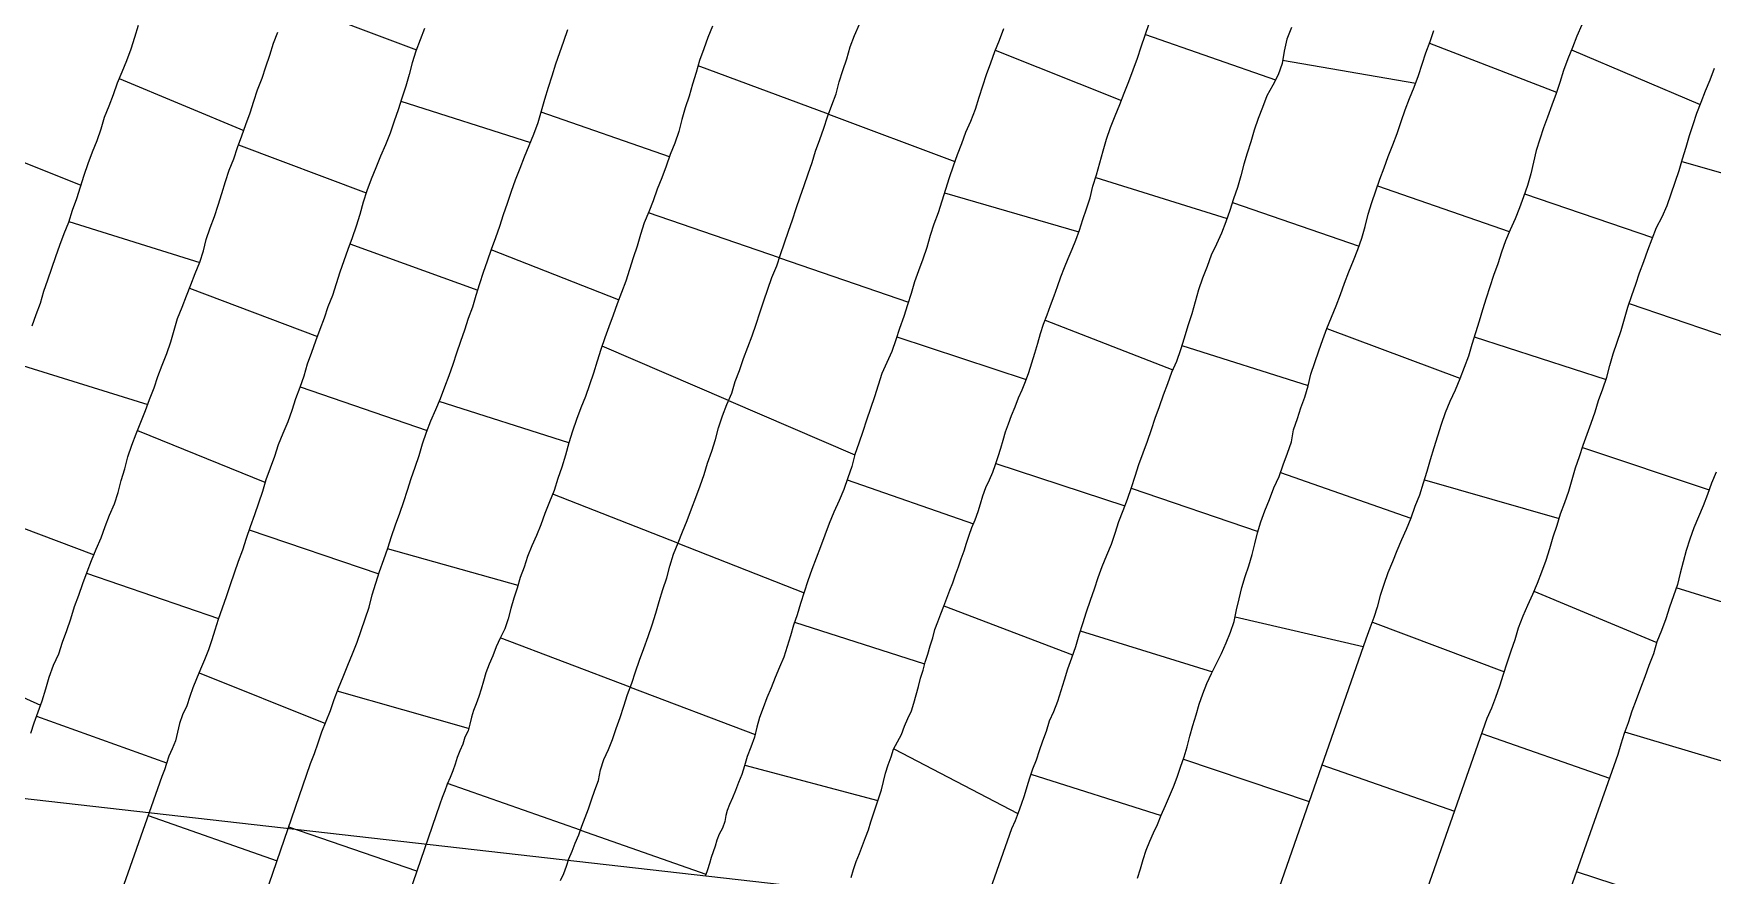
# Model space of a CAD drawing. Extents: x 703186 to 703989, y 1560402 to 1561368.
# Drawn here: x 703614.3 to 703669.7, y 1560674 to 1560701.8 of the extents above; entities that cross this region are included whole.
import ezdxf

# ---------------------------------------------------------------- set-up
doc = ezdxf.new("R2010")
doc.units = 0
for name, color, linetype in [('10124_2002_REAL', 30, 'Continuous'), ('AGROCAD PLL', 7, 'Continuous'), ('PANTE_2002', 7, 'Continuous')]:
    doc.layers.add(name, color=color, linetype=linetype)

msp = doc.modelspace()

# ---------------------------------------------------------------- linework, layer by layer
at = {"layer": '10124_2002_REAL'}
for points in [[(703627.1892, 1560701.9322), (703627.0486, 1560701.5533), (703626.9058, 1560701.1771), (703626.786, 1560700.7965), (703626.6812, 1560700.4162), (703626.572, 1560700.0251), (703626.4482, 1560699.6347), (703626.3259, 1560699.2509), (703626.1906, 1560698.8692), (703626.0589, 1560698.4732), (703625.9044, 1560698.0899), (703625.7356, 1560697.7147), (703625.5855, 1560697.333), (703625.4298, 1560696.9582), (703625.2894, 1560696.5792), (703625.166, 1560696.1968), (703625.0553, 1560695.7988), (703624.9387, 1560695.4057), (703624.8019, 1560695.0209), (703624.6647, 1560694.6416), (703624.5296, 1560694.2655), (703624.393, 1560693.8901), (703624.2778, 1560693.5113), (703624.1509, 1560693.1279), (703623.9997, 1560692.7552), (703623.8766, 1560692.3771), (703623.7414, 1560692.0017), (703623.5956, 1560691.6222), (703623.4575, 1560691.2423), (703623.325, 1560690.8578), (703623.2111, 1560690.4692), (703623.0798, 1560690.086), (703622.9379, 1560689.7226), (703622.8183, 1560689.3343), (703622.6817, 1560688.955), (703622.5218, 1560688.5769), (703622.3677, 1560688.1956), (703622.2413, 1560687.8103), (703622.0965, 1560687.431), (703621.9506, 1560687.0514), (703621.8422, 1560686.6638), (703621.7184, 1560686.2778), (703621.5783, 1560685.8897), (703621.4417, 1560685.5003), (703621.3106, 1560685.1141), (703621.1846, 1560684.7313), (703621.0466, 1560684.3531), (703620.9109, 1560683.9716), (703620.7767, 1560683.5837), (703620.6461, 1560683.1882), (703620.5115, 1560682.8106), (703620.3879, 1560682.4414), (703620.2714, 1560682.0917), (703620.1736, 1560681.7737), (703620.0631, 1560681.4388), (703619.9331, 1560681.1138), (703619.8012, 1560680.7992), (703619.6731, 1560680.4796), (703619.546, 1560680.1889), (703619.4513, 1560679.8981), (703619.3502, 1560679.5897), (703619.212, 1560679.2934), (703619.1109, 1560679.0095), (703619.0399, 1560678.7224), (703618.9741, 1560678.4403), (703618.8665, 1560678.1781), (703618.7575, 1560677.9315), (703618.6761, 1560677.6976), (703618.6122, 1560677.4837), (703618.529, 1560677.268), (703612.2103, 1560659.3605)], [(703614.2017, 1560678.6918), (703614.3178, 1560679.0379), (703614.4451, 1560679.3942), (703614.5751, 1560679.7635), (703614.6947, 1560680.1512), (703614.8113, 1560680.5358), (703614.9558, 1560680.9305), (703615.1245, 1560681.3069), (703615.2488, 1560681.6946), (703615.3936, 1560682.0753), (703615.5252, 1560682.4639), (703615.6465, 1560682.8667), (703615.7913, 1560683.2462), (703615.9223, 1560683.6229), (703616.0568, 1560684.0139), (703616.2082, 1560684.3887), (703616.362, 1560684.7575), (703616.5205, 1560685.1306), (703616.6508, 1560685.5087), (703616.7973, 1560685.8853), (703616.9646, 1560686.2511), (703617.0865, 1560686.6315), (703617.1873, 1560687.0229), (703617.3064, 1560687.4119), (703617.4064, 1560687.8065), (703617.5397, 1560688.1882), (703617.677, 1560688.5652), (703617.8311, 1560688.9457), (703617.9808, 1560689.3271), (703618.122, 1560689.6978), (703618.2697, 1560690.075), (703618.3957, 1560690.455), (703618.5398, 1560690.828), (703618.6894, 1560691.2096), (703618.8223, 1560691.5969), (703618.9361, 1560691.9867), (703619.0365, 1560692.3688), (703619.1948, 1560692.7363), (703619.3389, 1560693.1088), (703619.4777, 1560693.4779), (703619.6263, 1560693.8521), (703619.782, 1560694.2183), (703619.9024, 1560694.598), (703619.9913, 1560694.9746), (703620.1158, 1560695.3549), (703620.262, 1560695.7286), (703620.3796, 1560696.1083), (703620.504, 1560696.4897), (703620.6218, 1560696.878), (703620.7505, 1560697.2553), (703620.8951, 1560697.6324), (703621.0221, 1560698.0088), (703621.1654, 1560698.3897), (703621.2997, 1560698.7677), (703621.4345, 1560699.1468), (703621.5587, 1560699.5268), (703621.685, 1560699.9107), (703621.8326, 1560700.289), (703621.9614, 1560700.6687), (703622.0852, 1560701.0519), (703622.2134, 1560701.4405), (703622.3503, 1560701.8126)], [(703617.745, 1560702.028), (703617.6256, 1560701.6329), (703617.4998, 1560701.2495), (703617.3559, 1560700.8665), (703617.2081, 1560700.4865), (703617.0549, 1560700.1203), (703616.9172, 1560699.7425), (703616.7797, 1560699.3623), (703616.6266, 1560698.9912), (703616.5105, 1560698.6099), (703616.3749, 1560698.2287), (703616.222, 1560697.847), (703616.0826, 1560697.4642), (703615.955, 1560697.0791), (703615.8327, 1560696.6951), (703615.7042, 1560696.3108), (703615.567, 1560695.9269), (703615.4435, 1560695.5326), (703615.2923, 1560695.1533), (703615.145, 1560694.7731), (703615.0148, 1560694.3947), (703614.8816, 1560694.0162), (703614.7504, 1560693.6354), (703614.6206, 1560693.2548), (703614.5139, 1560692.8651), (703614.3693, 1560692.4881), (703614.2359, 1560692.1082)], [(703617.3818, 1560660.1006), (703623.4325, 1560677.693), (703623.5591, 1560678.0224), (703623.6849, 1560678.3727), (703623.805, 1560678.7366), (703623.9509, 1560679.0883), (703624.0857, 1560679.4404), (703624.2129, 1560679.8067), (703624.3512, 1560680.177), (703624.5074, 1560680.5522), (703624.6566, 1560680.9323), (703624.8168, 1560681.314), (703624.9729, 1560681.6948), (703625.0973, 1560682.0772), (703625.2369, 1560682.4624), (703625.3663, 1560682.8504), (703625.4668, 1560683.2497), (703625.5841, 1560683.6395), (703625.7044, 1560684.028), (703625.8541, 1560684.415), (703625.9839, 1560684.7979), (703626.1032, 1560685.1791), (703626.2367, 1560685.5632), (703626.3767, 1560685.9499), (703626.5075, 1560686.3305), (703626.6305, 1560686.7069), (703626.7481, 1560687.0906), (703626.8823, 1560687.4668), (703627.012, 1560687.844), (703627.1262, 1560688.2339), (703627.259, 1560688.6207), (703627.4024, 1560688.9891), (703627.5621, 1560689.3604), (703627.7227, 1560689.7284), (703627.8614, 1560690.1085), (703628.0015, 1560690.4867), (703628.1314, 1560690.8622), (703628.2537, 1560691.2381), (703628.3892, 1560691.6156), (703628.5259, 1560691.9887), (703628.644, 1560692.3723), (703628.7821, 1560692.753), (703628.8958, 1560693.134), (703629.018, 1560693.5161), (703629.1378, 1560693.8892), (703629.2744, 1560694.2652), (703629.3964, 1560694.6489), (703629.5406, 1560695.0383), (703629.6783, 1560695.4071), (703629.7964, 1560695.7928), (703629.929, 1560696.1732), (703630.063, 1560696.5621), (703630.1985, 1560696.9427), (703630.3492, 1560697.3206), (703630.4943, 1560697.6995), (703630.6492, 1560698.0749), (703630.7946, 1560698.4489), (703630.9359, 1560698.8315), (703631.0513, 1560699.2159), (703631.1608, 1560699.6032), (703631.2847, 1560699.9891), (703631.4077, 1560700.3698), (703631.5194, 1560700.758), (703631.6558, 1560701.1361), (703631.789, 1560701.5155), (703631.9154, 1560701.8922)], [(703636.6958, 1560702.0005), (703636.5371, 1560701.6317), (703636.4029, 1560701.2602), (703636.268, 1560700.868), (703636.1489, 1560700.4774), (703636.0316, 1560700.0932), (703635.9187, 1560699.7002), (703635.7945, 1560699.3096), (703635.6846, 1560698.9274), (703635.5792, 1560698.5357), (703635.4492, 1560698.1489), (703635.2992, 1560697.7708), (703635.168, 1560697.3944), (703635.0209, 1560697.0029), (703634.8729, 1560696.6282), (703634.7407, 1560696.2506), (703634.5963, 1560695.8834), (703634.4422, 1560695.5175), (703634.3213, 1560695.1314), (703634.2065, 1560694.7462), (703634.0809, 1560694.3652), (703633.9506, 1560693.9799), (703633.8325, 1560693.5987), (703633.6914, 1560693.2261), (703633.5442, 1560692.8501), (703633.4118, 1560692.4715), (703633.2764, 1560692.0957), (703633.1433, 1560691.7265), (703633.0124, 1560691.3391), (703632.8827, 1560690.9573), (703632.7626, 1560690.5675), (703632.6339, 1560690.1762), (703632.5002, 1560689.7919), (703632.3497, 1560689.4188), (703632.2065, 1560689.0385), (703632.0791, 1560688.6527), (703631.9546, 1560688.2628), (703631.8413, 1560687.8604), (703631.7172, 1560687.4694), (703631.5897, 1560687.0855), (703631.4735, 1560686.6961), (703631.3157, 1560686.3176), (703631.1565, 1560685.941), (703631.0259, 1560685.5663), (703630.8891, 1560685.2083), (703630.7279, 1560684.866), (703630.5929, 1560684.5178), (703630.4779, 1560684.1688), (703630.3516, 1560683.8272), (703630.2528, 1560683.4755), (703630.1396, 1560683.1405), (703630.0401, 1560682.8061), (703629.947, 1560682.4659), (703629.8362, 1560682.1385), (703629.6866, 1560681.8281), (703629.5596, 1560681.535), (703629.4418, 1560681.2434), (703629.3192, 1560680.9641), (703629.2165, 1560680.6774), (703629.1403, 1560680.4058), (703629.0599, 1560680.149), (703628.9786, 1560679.9051), (703628.893, 1560679.6656), (703628.8123, 1560679.4408), (703628.74, 1560679.2241), (703628.6897, 1560678.9938), (703628.6267, 1560678.7724), (703628.5236, 1560678.5607), (703628.4533, 1560678.3327), (703628.3545, 1560678.1117), (703628.2731, 1560677.8887), (703628.2032, 1560677.6721), (703628.1233, 1560677.4505), (703628.0327, 1560677.2261), (703627.941, 1560677.0089), (703627.8602, 1560676.7896), (703627.7791, 1560676.5763), (703627.6935, 1560676.3528), (703622.2395, 1560660.4697)], [(703631.6781, 1560673.8396), (703631.7868, 1560674.0689), (703631.8743, 1560674.3037), (703631.9571, 1560674.55), (703632.066, 1560674.7995), (703632.1632, 1560675.069), (703632.2813, 1560675.3421), (703632.3829, 1560675.6314), (703632.4963, 1560675.9136), (703632.6043, 1560676.2019), (703632.7019, 1560676.4996), (703632.806, 1560676.8137), (703632.9312, 1560677.1326), (703633.0023, 1560677.4806), (703633.1119, 1560677.8222), (703633.265, 1560678.1526), (703633.3974, 1560678.4898), (703633.5169, 1560678.8424), (703633.648, 1560679.2115), (703633.7707, 1560679.5859), (703633.8848, 1560679.9662), (703634.0263, 1560680.3388), (703634.1507, 1560680.7198), (703634.2807, 1560681.1038), (703634.4253, 1560681.4817), (703634.5694, 1560681.877), (703634.703, 1560682.2682), (703634.8266, 1560682.6486), (703634.937, 1560683.0395), (703635.0554, 1560683.432), (703635.184, 1560683.8133), (703635.2894, 1560684.2049), (703635.4099, 1560684.5921), (703635.5559, 1560684.9655), (703635.7073, 1560685.3328), (703635.8606, 1560685.7078), (703635.9969, 1560686.0926), (703636.1377, 1560686.4664), (703636.2884, 1560686.8437), (703636.4134, 1560687.2221), (703636.5334, 1560687.6011), (703636.6667, 1560687.9892), (703636.7887, 1560688.3794), (703636.8932, 1560688.7654), (703637.0261, 1560689.156), (703637.1693, 1560689.5333), (703637.3292, 1560689.9046), (703637.4398, 1560690.287), (703637.5848, 1560690.6569), (703637.7128, 1560691.0464), (703637.8596, 1560691.4211), (703638.0002, 1560691.7933), (703638.135, 1560692.176), (703638.2516, 1560692.5576), (703638.3859, 1560692.9435), (703638.5218, 1560693.3299), (703638.6508, 1560693.7183), (703638.8113, 1560694.1045), (703638.9403, 1560694.4803), (703639.0684, 1560694.8616), (703639.1981, 1560695.2434), (703639.3312, 1560695.6182), (703639.4573, 1560695.9939), (703639.5857, 1560696.3802), (703639.7125, 1560696.754), (703639.8452, 1560697.1374), (703639.9789, 1560697.5088), (703640.0929, 1560697.8782), (703640.2323, 1560698.2631), (703640.3623, 1560698.6392), (703640.4863, 1560699.0208), (703640.6282, 1560699.4021), (703640.7725, 1560699.7758), (703640.8705, 1560700.1738), (703640.9987, 1560700.5484), (703641.1218, 1560700.9317), (703641.238, 1560701.3237), (703641.3773, 1560701.6979), (703641.5408, 1560702.0673)], [(703646.2915, 1560701.9151), (703646.1508, 1560701.5362), (703646.0023, 1560701.1633), (703645.8632, 1560700.7857), (703645.7241, 1560700.4032), (703645.5966, 1560700.0318), (703645.4812, 1560699.6541), (703645.3548, 1560699.2552), (703645.2075, 1560698.8645), (703645.0395, 1560698.4976), (703644.9101, 1560698.1285), (703644.7685, 1560697.7586), (703644.6287, 1560697.3858), (703644.5009, 1560697.0095), (703644.3762, 1560696.6229), (703644.265, 1560696.2387), (703644.1413, 1560695.8502), (703643.9956, 1560695.4735), (703643.8735, 1560695.1006), (703643.7613, 1560694.7074), (703643.6368, 1560694.32), (703643.4943, 1560693.9366), (703643.3627, 1560693.5727), (703643.2445, 1560693.1929), (703643.125, 1560692.8126), (703643.0035, 1560692.4315), (703642.8659, 1560692.0415), (703642.7402, 1560691.6603), (703642.6051, 1560691.2793), (703642.4403, 1560690.9097), (703642.2835, 1560690.5506), (703642.1621, 1560690.1694), (703642.0397, 1560689.7793), (703641.9078, 1560689.3993), (703641.7766, 1560689.0089), (703641.651, 1560688.6379), (703641.5258, 1560688.2536), (703641.3935, 1560687.8762), (703641.2917, 1560687.49), (703641.1569, 1560687.1101), (703641.026, 1560686.7323), (703640.8709, 1560686.3599), (703640.6945, 1560685.9829), (703640.5422, 1560685.6078), (703640.4, 1560685.2215), (703640.2524, 1560684.8389), (703640.1128, 1560684.4624), (703639.9741, 1560684.0863), (703639.837, 1560683.7184), (703639.7206, 1560683.3404), (703639.5992, 1560682.9667), (703639.4823, 1560682.5991), (703639.3704, 1560682.2506), (703639.2697, 1560681.9032), (703639.1612, 1560681.5465), (703639.0427, 1560681.2041), (703638.9065, 1560680.8658), (703638.762, 1560680.527), (703638.6261, 1560680.1863), (703638.4845, 1560679.8586), (703638.3615, 1560679.5334), (703638.2477, 1560679.2105), (703638.1561, 1560678.8915), (703638.0752, 1560678.5622), (703637.9586, 1560678.227), (703637.8335, 1560677.9238), (703637.7521, 1560677.6166), (703637.664, 1560677.3294), (703637.5481, 1560677.0675), (703637.4518, 1560676.8076), (703637.3561, 1560676.5617), (703637.2566, 1560676.3383), (703637.1731, 1560676.1487), (703637.1364, 1560675.976), (703637.095, 1560675.7782), (703637.0234, 1560675.5624), (703636.9176, 1560675.3607), (703636.8314, 1560675.1657), (703636.7835, 1560674.971), (703636.7105, 1560674.7801), (703636.6473, 1560674.5954), (703636.5901, 1560674.3962), (703636.5302, 1560674.1903), (703636.4587, 1560673.9974)], [(703655.7915, 1560701.966), (703655.6419, 1560701.577), (703655.5528, 1560701.1784), (703655.4839, 1560700.7792), (703655.3594, 1560700.4043), (703655.177, 1560700.0567), (703654.9828, 1560699.7039), (703654.836, 1560699.3257), (703654.6948, 1560698.9561), (703654.5691, 1560698.5732), (703654.4493, 1560698.1943), (703654.3293, 1560697.8167), (703654.2279, 1560697.4524), (703654.1263, 1560697.0715), (703654.0151, 1560696.6836), (703653.8876, 1560696.3069), (703653.7578, 1560695.9278), (703653.6342, 1560695.5482), (703653.4852, 1560695.1842), (703653.3165, 1560694.8162), (703653.1497, 1560694.458), (703653.0086, 1560694.0847), (703652.8623, 1560693.7006), (703652.7288, 1560693.31), (703652.6193, 1560692.916), (703652.5048, 1560692.5149), (703652.3783, 1560692.1235), (703652.2601, 1560691.7213), (703652.1366, 1560691.332), (703652.0042, 1560690.9516), (703651.8408, 1560690.5881), (703651.7, 1560690.2092), (703651.5627, 1560689.8328), (703651.425, 1560689.4532), (703651.29, 1560689.0701), (703651.1615, 1560688.6923), (703651.0331, 1560688.3061), (703650.893, 1560687.9257), (703650.7537, 1560687.5436), (703650.6251, 1560687.1586), (703650.5036, 1560686.7802), (703650.3741, 1560686.4004), (703650.2312, 1560686.0194), (703650.0935, 1560685.6563), (703649.9713, 1560685.2819), (703649.8431, 1560684.9151), (703649.6889, 1560684.552), (703649.5336, 1560684.1825), (703649.4076, 1560683.8105), (703649.2876, 1560683.4358), (703649.1534, 1560683.0701), (703649.025, 1560682.6828), (703648.9001, 1560682.3034), (703648.7847, 1560681.9295), (703648.6749, 1560681.5388), (703648.5326, 1560681.1656), (703648.4109, 1560680.8025), (703648.2936, 1560680.4434), (703648.1863, 1560680.0894), (703648.0739, 1560679.7422), (703647.9385, 1560679.4005), (703647.8061, 1560679.0859), (703647.6988, 1560678.7526), (703647.582, 1560678.4254), (703647.4675, 1560678.1124), (703647.367, 1560677.805), (703647.2498, 1560677.5061), (703647.1554, 1560677.207), (703647.0622, 1560676.9194), (703646.9732, 1560676.629), (703646.8724, 1560676.3442), (703646.7759, 1560676.068), (703646.6751, 1560675.801), (703646.5611, 1560675.5436), (703640.062, 1560657.0772)], [(703641.2682, 1560673.9286), (703641.346, 1560674.1936), (703641.4362, 1560674.4598), (703641.5401, 1560674.725), (703641.6395, 1560674.9928), (703641.7438, 1560675.2507), (703641.8391, 1560675.5058), (703641.9173, 1560675.7706), (703642.0032, 1560676.0365), (703642.0905, 1560676.3014), (703642.1787, 1560676.5626), (703642.27, 1560676.8214), (703642.3387, 1560677.0964), (703642.3982, 1560677.3724), (703642.4913, 1560677.6454), (703642.585, 1560677.9092), (703642.6681, 1560678.1618), (703642.7939, 1560678.4032), (703642.9236, 1560678.6537), (703643.0311, 1560678.9186), (703643.1418, 1560679.1724), (703643.2549, 1560679.4266), (703643.3405, 1560679.6862), (703643.4102, 1560679.9592), (703643.4848, 1560680.2322), (703643.561, 1560680.5017), (703643.6383, 1560680.7681), (703643.7063, 1560681.0347), (703643.7954, 1560681.3019), (703643.879, 1560681.5703), (703643.9577, 1560681.8419), (703644.0335, 1560682.1098), (703644.1306, 1560682.3614), (703644.2267, 1560682.6265), (703644.3219, 1560682.8846), (703644.422, 1560683.1486), (703644.5205, 1560683.4058), (703644.6235, 1560683.6513), (703644.7148, 1560683.912), (703644.8049, 1560684.1802), (703644.9027, 1560684.4448), (703644.9916, 1560684.7068), (703645.0767, 1560684.9635), (703645.1597, 1560685.2189), (703645.2478, 1560685.47), (703645.355, 1560685.7317), (703645.4537, 1560685.9967), (703645.5379, 1560686.2495), (703645.6147, 1560686.5211), (703645.7134, 1560686.7922), (703645.8289, 1560687.0507), (703645.9432, 1560687.3022), (703646.0315, 1560687.5517), (703646.1175, 1560687.8136), (703646.2027, 1560688.0856), (703646.2859, 1560688.3558), (703646.3614, 1560688.6249), (703646.4604, 1560688.8896), (703646.5629, 1560689.1686), (703646.6799, 1560689.4531), (703646.7847, 1560689.7467), (703646.9053, 1560690.0165), (703647.0187, 1560690.2878), (703647.1277, 1560690.5839), (703647.2315, 1560690.9011), (703647.3301, 1560691.224), (703647.4274, 1560691.5483), (703647.5179, 1560691.8688), (703647.6173, 1560692.1824), (703647.7353, 1560692.4878), (703647.8469, 1560692.7945), (703647.9665, 1560693.1099), (703648.0792, 1560693.4212), (703648.1906, 1560693.7357), (703648.3054, 1560694.043), (703648.4294, 1560694.3495), (703648.5577, 1560694.647), (703648.6838, 1560694.9513), (703648.8042, 1560695.2788), (703648.9163, 1560695.6254), (703649.0315, 1560695.9863), (703649.1491, 1560696.3499), (703649.2467, 1560696.7275), (703649.3647, 1560697.1065), (703649.474, 1560697.4934), (703649.5804, 1560697.8904), (703649.6933, 1560698.2801), (703649.8289, 1560698.6677), (703649.9799, 1560699.0526), (703650.1313, 1560699.4209), (703650.2765, 1560699.8005), (703650.4241, 1560700.1807), (703650.5764, 1560700.5643), (703650.7151, 1560700.9469), (703650.838, 1560701.3283), (703650.9728, 1560701.7138), (703651.1047, 1560702.0923)], [(703665.371, 1560702.0444), (703665.2146, 1560701.6718), (703665.068, 1560701.2964), (703664.9112, 1560700.9271), (703664.7656, 1560700.5402), (703664.6524, 1560700.1489), (703664.5236, 1560699.7799), (703664.3814, 1560699.3954), (703664.2397, 1560699.009), (703664.1143, 1560698.6495), (703663.9864, 1560698.2759), (703663.873, 1560697.9069), (703663.7857, 1560697.5247), (703663.6958, 1560697.1315), (703663.5806, 1560696.7509), (703663.4537, 1560696.3794), (703663.3216, 1560696.017), (703663.1738, 1560695.6489), (703663.0082, 1560695.293), (703662.8584, 1560694.931), (703662.7303, 1560694.5507), (703662.599, 1560694.1638), (703662.4564, 1560693.7855), (703662.3386, 1560693.4064), (703662.2172, 1560693.0311), (703662.0987, 1560692.6503), (703661.9895, 1560692.2726), (703661.8654, 1560691.8937), (703661.7408, 1560691.5075), (703661.635, 1560691.1223), (703661.4979, 1560690.7471), (703661.3449, 1560690.3802), (703661.1927, 1560690.0025), (703661.0182, 1560689.6313), (703660.8679, 1560689.2535), (703660.7343, 1560688.8663), (703660.6083, 1560688.4836), (703660.4879, 1560688.0988), (703660.3693, 1560687.7107), (703660.2576, 1560687.3218), (703660.1458, 1560686.9316), (703660.014, 1560686.5458), (703659.8702, 1560686.1621), (703659.7357, 1560685.7815), (703659.5813, 1560685.4136), (703659.4258, 1560685.0642), (703659.2767, 1560684.7059), (703659.1329, 1560684.3457), (703658.9792, 1560683.9763), (703658.8394, 1560683.5975), (703658.7165, 1560683.2271), (703658.6201, 1560682.8447), (703658.5173, 1560682.5018), (703658.3861, 1560682.1525), (703658.2468, 1560681.7968), (703650.6605, 1560660.0593)], [(703650.712, 1560673.912), (703650.8112, 1560674.2171), (703650.9058, 1560674.5291), (703651.0043, 1560674.8381), (703651.1224, 1560675.1349), (703651.243, 1560675.4034), (703651.3705, 1560675.6832), (703651.4997, 1560675.9921), (703651.634, 1560676.307), (703651.7711, 1560676.6118), (703651.9056, 1560676.9196), (703652.0292, 1560677.243), (703652.1394, 1560677.5721), (703652.2524, 1560677.9074), (703652.3545, 1560678.2474), (703652.4416, 1560678.5985), (703652.5429, 1560678.9437), (703652.6509, 1560679.2936), (703652.7527, 1560679.6449), (703652.874, 1560679.9929), (703653.0079, 1560680.333), (703653.158, 1560680.6657), (703653.3233, 1560680.9885), (703653.489, 1560681.3235), (703653.6418, 1560681.6702), (703653.7849, 1560682.0193), (703653.9009, 1560682.3804), (703653.987, 1560682.7548), (703654.0643, 1560683.1279), (703654.1612, 1560683.4919), (703654.2684, 1560683.8584), (703654.3895, 1560684.2158), (703654.4972, 1560684.5794), (703654.5905, 1560684.9398), (703654.6778, 1560685.296), (703654.7861, 1560685.6603), (703654.9177, 1560686.0221), (703655.068, 1560686.3926), (703655.2129, 1560686.783), (703655.3912, 1560687.1541), (703655.5265, 1560687.5407), (703655.6691, 1560687.9237), (703655.7964, 1560688.3018), (703655.8646, 1560688.6976), (703655.9935, 1560689.0739), (703656.1026, 1560689.4244), (703656.2346, 1560689.7728), (703656.3429, 1560690.142), (703656.4373, 1560690.5348), (703656.5688, 1560690.9115), (703656.694, 1560691.2962), (703656.8316, 1560691.6769), (703656.9672, 1560692.0401), (703657.1187, 1560692.4144), (703657.2707, 1560692.7872), (703657.4113, 1560693.1617), (703657.5478, 1560693.5322), (703657.6895, 1560693.8996), (703657.8389, 1560694.2739), (703657.9873, 1560694.6441), (703658.116, 1560695.0136), (703658.2273, 1560695.4019), (703658.325, 1560695.8048), (703658.4434, 1560696.1945), (703658.5773, 1560696.5754), (703658.7097, 1560696.9556), (703658.8544, 1560697.3354), (703658.9855, 1560697.7093), (703659.1357, 1560698.0877), (703659.2779, 1560698.4698), (703659.4181, 1560698.8566), (703659.5492, 1560699.245), (703659.6892, 1560699.6205), (703659.8457, 1560699.9947), (703659.9828, 1560700.3735), (703660.1043, 1560700.7511), (703660.227, 1560701.1245), (703660.3696, 1560701.4946), (703660.4955, 1560701.8642)], [(703653.6312, 1560654.5873), (703662.2509, 1560679.1826), (703662.4058, 1560679.5233), (703662.5364, 1560679.879), (703662.6739, 1560680.2576), (703662.7959, 1560680.6336), (703662.9099, 1560681.0155), (703663.0434, 1560681.4026), (703663.1799, 1560681.7778), (703663.2885, 1560682.166), (703663.4348, 1560682.5595), (703663.5928, 1560682.9165), (703663.7562, 1560683.2757), (703663.9089, 1560683.6411), (703664.053, 1560684.0118), (703664.199, 1560684.3961), (703664.3174, 1560684.7777), (703664.4297, 1560685.1632), (703664.558, 1560685.5484), (703664.6683, 1560685.9224), (703664.8129, 1560686.3023), (703664.9497, 1560686.6778), (703665.0585, 1560687.0522), (703665.1694, 1560687.44), (703665.2962, 1560687.8166), (703665.4198, 1560688.1895), (703665.5557, 1560688.5499), (703665.6887, 1560688.9192), (703665.8101, 1560689.2881), (703665.9282, 1560689.6665), (703666.067, 1560690.043), (703666.2018, 1560690.4272), (703666.2986, 1560690.8184), (703666.409, 1560691.2024), (703666.5385, 1560691.5899), (703666.6701, 1560691.9717), (703666.7777, 1560692.3597), (703666.8974, 1560692.7422), (703667.0265, 1560693.12), (703667.1607, 1560693.4929), (703667.2762, 1560693.8732), (703667.4164, 1560694.2471), (703667.5479, 1560694.6159), (703667.6932, 1560694.9922), (703667.8439, 1560695.362), (703668.0253, 1560695.723), (703668.1907, 1560696.0939), (703668.328, 1560696.4756), (703668.4555, 1560696.8645), (703668.5898, 1560697.249), (703668.6997, 1560697.6338), (703668.8154, 1560698.0187), (703668.9288, 1560698.3979), (703669.0453, 1560698.7651), (703669.1739, 1560699.1339), (703669.3085, 1560699.5025), (703669.4598, 1560699.8725), (703669.6101, 1560700.2384), (703669.7542, 1560700.6178)], [(703669.8041, 1560687.2964), (703669.654, 1560686.9311), (703669.5167, 1560686.5584), (703669.3828, 1560686.1876), (703669.2273, 1560685.8263), (703669.0722, 1560685.4662), (703668.9397, 1560685.0905), (703668.8203, 1560684.7212), (703668.7144, 1560684.348), (703668.6208, 1560683.9732), (703668.5268, 1560683.593), (703668.3976, 1560683.2248), (703668.2684, 1560682.8487), (703668.1464, 1560682.4657), (703668.0026, 1560682.0833), (703667.8511, 1560681.7016), (703667.7365, 1560681.3132), (703667.5898, 1560680.9248), (703667.4557, 1560680.5499), (703667.314, 1560680.1735), (703667.1676, 1560679.7915), (703667.0286, 1560679.4173), (703666.9068, 1560679.0349), (703666.7727, 1560678.68), (703666.664, 1560678.3359), (703666.5634, 1560677.9852), (703655.6773, 1560647.1833)]]:
    msp.add_lwpolyline(points, dxfattribs=at)
at = {"layer": 'AGROCAD PLL', "color": 3, "true_color": 0x00ff00}
for points in [[(703622.7355, 1560702.7968), (703626.9255, 1560701.229)], [(703650.9791, 1560701.7319), (703655.2712, 1560700.2362)], [(703646.0222, 1560701.2132), (703650.1831, 1560699.5562)], [(703660.3485, 1560701.4399), (703664.5394, 1560699.8251)], [(703655.5028, 1560700.8886), (703659.8949, 1560700.1306)], [(703626.4153, 1560699.5316), (703630.6864, 1560698.1706)], [(703635.2719, 1560697.6926), (703631.0371, 1560699.1687)], [(703640.5158, 1560699.1002), (703644.6892, 1560697.5471)], [(703640.5158, 1560699.1002), (703644.6892, 1560697.5471)], [(703611.6456, 1560698.4492), (703615.8543, 1560696.763)], [(703621.0529, 1560698.0908), (703625.2657, 1560696.5058)], [(703649.336, 1560697.0142), (703653.672, 1560695.6642)], [(703663.4861, 1560696.4742), (703667.7093, 1560695.0316)], [(703615.4543, 1560695.5671), (703619.7795, 1560694.2124)], [(703615.4543, 1560695.5671), (703619.7801, 1560694.2122)], [(703624.7322, 1560694.8282), (703628.9497, 1560693.3026)], [(703633.5968, 1560692.9845), (703629.3907, 1560694.6311)], [(703638.9019, 1560694.3683), (703643.1551, 1560692.9083)], [(703638.9019, 1560694.3683), (703643.1551, 1560692.9083)], [(703619.4351, 1560693.3647), (703623.6553, 1560691.7777)], [(703666.9377, 1560692.8601), (703671.1908, 1560691.4068)], [(703647.665, 1560692.3059), (703651.8808, 1560690.677)], [(703642.7735, 1560691.7613), (703647.0429, 1560690.3535)], [(703637.2244, 1560689.6612), (703633.0525, 1560691.4579)], [(703613.7889, 1560690.8548), (703618.0584, 1560689.5308)], [(703631.9547, 1560688.2632), (703627.6791, 1560689.6284)], [(703637.2244, 1560689.6612), (703641.3903, 1560687.8672)], [(703637.2244, 1560689.6612), (703641.391, 1560687.8669)], [(703637.2244, 1560689.6612), (703641.3903, 1560687.8672)], [(703637.2244, 1560689.6612), (703641.391, 1560687.8669)], [(703617.7204, 1560688.6724), (703621.9274, 1560686.9686)], [(703646.0413, 1560687.5816), (703650.2934, 1560686.1854)], [(703612.1165, 1560686.1467), (703616.2873, 1560684.5784)], [(703621.4084, 1560685.4021), (703625.6808, 1560683.9518)], [(703630.2764, 1560683.5596), (703625.9738, 1560684.7683)], [(703635.5511, 1560684.9533), (703639.7158, 1560683.3249)], [(703635.5511, 1560684.9533), (703639.7156, 1560683.325)], [(703635.5511, 1560684.9533), (703639.7158, 1560683.3249)], [(703635.5511, 1560684.9533), (703639.7156, 1560683.325)], [(703644.3238, 1560682.8896), (703648.5753, 1560681.2776)], [(703639.4039, 1560682.355), (703643.6919, 1560680.9782)], [(703619.7554, 1560680.685), (703623.9207, 1560679.0155)], [(703628.6464, 1560678.8417), (703624.313, 1560680.0748)], [(703662.0762, 1560678.6841), (703666.2887, 1560677.2078)], [(703671.1083, 1560677.4422), (703666.7896, 1560678.7248)], [(703637.7585, 1560677.6409), (703642.1499, 1560676.4773)], [(703647.1972, 1560677.3395), (703651.4958, 1560675.9829)], [(703647.1972, 1560677.3395), (703651.4958, 1560675.9829)], [(703618.0757, 1560675.9834), (703622.3284, 1560674.4828)], [(703626.9361, 1560674.147), (703622.7118, 1560675.5975)], [(703669.4714, 1560672.7235), (703665.1971, 1560674.1192)]]:
    msp.add_lwpolyline(points, dxfattribs=at)
at = {"layer": 'AGROCAD PLL', "color": 1, "true_color": 0xff0000}
for points in [[(703665.0362, 1560701.2215), (703669.2785, 1560699.4203)], [(703640.5158, 1560699.1002), (703636.2168, 1560700.7001)], [(703658.6359, 1560696.7438), (703662.9822, 1560695.2303)], [(703644.3426, 1560696.5069), (703648.7832, 1560695.2217)], [(703638.9019, 1560694.3683), (703634.5826, 1560695.8509)], [(703656.9658, 1560692.0364), (703661.3526, 1560690.3986)], [(703661.8234, 1560691.7635), (703666.1777, 1560690.3586)], [(703655.4365, 1560687.2835), (703659.7349, 1560685.7792)], [(703655.4365, 1560687.2835), (703659.7347, 1560685.7792)], [(703660.1792, 1560687.0483), (703664.6247, 1560685.7746)], [(703616.0419, 1560683.9705), (703620.3981, 1560682.472)], [(703658.4633, 1560682.358), (703662.8219, 1560680.7208)], [(703633.9775, 1560680.2102), (703629.6909, 1560681.838)], [(703633.9775, 1560680.2102), (703629.6913, 1560681.8379)], [(703648.8261, 1560682.0636), (703653.1849, 1560680.7183)], [(703614.3946, 1560679.2529), (703618.684, 1560677.7204)], [(703642.6783, 1560678.1814), (703646.769, 1560676.0496)], [(703656.7975, 1560677.6439), (703661.1761, 1560676.1158)], [(703632.3349, 1560675.4947), (703627.9516, 1560677.0341)]]:
    msp.add_lwpolyline(points, dxfattribs=at)
at = {"layer": 'AGROCAD PLL', "color": 5, "true_color": 0x0000ff}
for points in [[(703617.1212, 1560700.2788), (703621.2264, 1560698.5614)], [(703668.6738, 1560697.5429), (703672.8823, 1560696.341)], [(703653.8464, 1560696.1866), (703658.0261, 1560694.7555)], [(703652.1832, 1560691.4788), (703656.3467, 1560690.1579)], [(703623.0875, 1560690.1084), (703627.279, 1560688.6722)], [(703665.3927, 1560688.1078), (703669.5766, 1560686.721)], [(703641.1335, 1560687.0425), (703645.3005, 1560685.5987)], [(703650.5009, 1560686.7723), (703654.6919, 1560685.3433)], [(703635.5511, 1560684.9533), (703631.4203, 1560686.5685)], [(703663.7968, 1560683.3729), (703667.8451, 1560681.6811)], [(703672.683, 1560682.1857), (703668.4887, 1560683.4844)], [(703653.9344, 1560682.526), (703658.162, 1560681.5538)], [(703610.4932, 1560681.4245), (703614.5232, 1560679.616)], [(703633.9775, 1560680.2102), (703638.0958, 1560678.6462)], [(703633.9775, 1560680.2102), (703638.0958, 1560678.6462)], [(703652.2297, 1560677.8399), (703656.378, 1560676.4419)], [(703632.3349, 1560675.4947), (703636.4748, 1560674.0408)], [(703632.3349, 1560675.4947), (703636.4748, 1560674.0408)]]:
    msp.add_lwpolyline(points, dxfattribs=at)
at = {"layer": 'PANTE_2002'}
msp.add_lwpolyline([(703868.1576, 1560647.6616), (703526.529, 1560686.4607), (703530.8351, 1560700.2882), (703542.5826, 1560725.0532), (703543.0589, 1560729.9745), (703543.0589, 1560733.7845), (703542.9001, 1560737.4358), (703541.4713, 1560741.087), (703534.8338, 1560747.3276)], dxfattribs=at)

doc.saveas('drawing.dxf')
